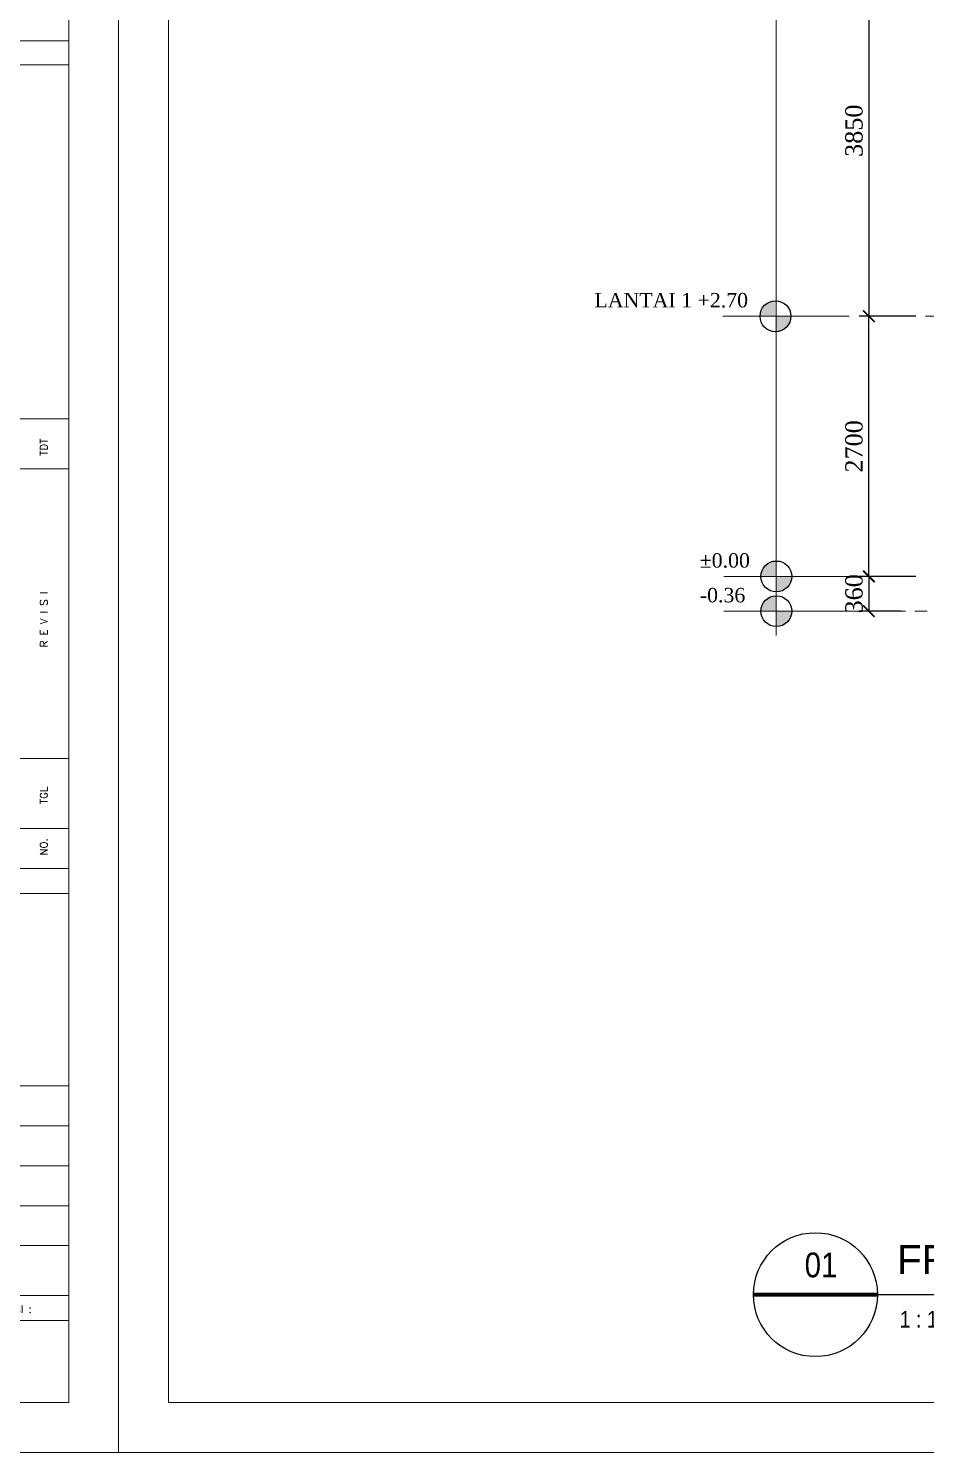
# Model space of a CAD drawing. Header units: millimetres. Extents: x -9564 to 494436, y -140371 to 4257.
# Drawn here: x 96.15 to 105.46, y 101.31 to 116.08 of the extents above; entities that cross this region are included whole.
import ezdxf
from ezdxf.enums import TextEntityAlignment as Align

# ---------------------------------------------------------------- set-up
doc = ezdxf.new("R2010")
doc.units = ezdxf.units.MM
doc.header["$MEASUREMENT"] = 0
doc.linetypes.add('DASHED2', pattern=[0.375, 0.25, -0.125])
doc.linetypes.add('HIDDEN2', pattern=[0.1875, 0.125, -0.0625])
doc.layers.get('DEFPOINTS').update_dxf_attribs({"lineweight": 18})
for name, color, linetype, lineweight in [('AS', 8, 'HIDDEN2', 5), ('DIM', 1, 'Continuous', 5), ('LEGEND', 1, 'DASHED2', 50), ('XR-KOP A3_MOZART$0$A-TXTKOP', 3, 'Continuous', 5), ('XR-KOP A3_MOZART$0$KOP-A1$0$A-GRSKOP', 1, 'Continuous', 5), ('XR-KOP A3_MOZART$0$KOP-A1$0$A-TXTKOP', 3, 'Continuous', 5)]:
    doc.layers.add(name, color=color, linetype=linetype, lineweight=lineweight)
for name, color, linetype in [('ht', 14, 'Continuous'), ('NOT', 1, 'Continuous'), ('TEXT', 4, 'Continuous')]:
    doc.layers.add(name, color=color, linetype=linetype)
doc.styles.add('HAND', font='ROMAND.SHX', dxfattribs={"width": 0.8, "height": 250})
doc.styles.add('NOTEXT1', font='arial.ttf')
doc.styles.add('NOTEXT2', font='arial.ttf')
doc.styles.add('NOTEXT4', font='arial.ttf')
doc.styles.add('style1', font='times.ttf', dxfattribs={"height": 0.15})
doc.styles.add('style2', font='times.ttf', dxfattribs={"height": 0.18})
doc.styles.add('XR-KOP A3_MOZART$0$KOP-A1$0$ROMANS', font='romans.shx', dxfattribs={"height": 200})
doc.styles.add('XR-KOP A3_MOZART$0$ROMAND', font='romand.shx', dxfattribs={"height": 2, "bigfont": 'bigfont.shx'})
doc.dimstyles.new('ISO-25', dxfattribs={"dimtxt": 0.18, "dimasz": 0.12, "dimexe": 0.1, "dimexo": 0.1, "dimgap": 0.0625, "dimtad": 1, "dimtoh": 1, "dimdec": 0, "dimlfac": 1000, "dimtxsty": 'style2', "dimblk": 'ARCHTICK', "dimcen": 0.15, "dimclrd": 1, "dimclre": 1, "dimclrt": 4, "dimadec": 0, "dimazin": 0, "dimtfac": 1, "dimtdec": 0, "dimtmove": 0, "dimatfit": 3, "dimldrblk": 'OBLIQUE', "dimfxl": 1, "dimarcsym": 0})

# ---------------------------------------------------------------- blocks, each defined once
blk = doc.blocks.new('hsdh')
at = {"layer": 'XR-KOP A3_MOZART$0$KOP-A1$0$A-GRSKOP', "linetype": 'Continuous', "lineweight": 5}
for p, q in [((140385, 69286), (145017, 69286)), ((140385, 69063), (145017, 69063)), ((140385, 65781), (145017, 65781)), ((140385, 65781), (145017, 65781)), ((140385, 65317), (145017, 65317)), ((140385, 62631), (145017, 62631)), ((140385, 61982), (145017, 61982)), ((140385, 61611), (145017, 61611)), ((140385, 61611), (145017, 61611)), ((140385, 61380), (145017, 61380)), ((140385, 59597), (145017, 59597)), ((141774, 59226), (145017, 59226)), ((141774, 58856), (145017, 58856)), ((140385, 58485), (145017, 58485)), ((140385, 58115), (145017, 58115)), ((140385, 57651), (145017, 57651)), ((140385, 57420), (145017, 57420))]:
    blk.add_line(p, q, dxfattribs=at)
at = {"layer": 'XR-KOP A3_MOZART$0$KOP-A1$0$A-GRSKOP', "color": 0, "linetype": 'Continuous', "lineweight": 5}
blk.add_lwpolyline([(145480, 82601), (107945, 82601), (107945, 56197), (145480, 56197)], close=True, dxfattribs=at)
at = {"layer": 'XR-KOP A3_MOZART$0$KOP-A1$0$A-GRSKOP', "color": 5, "linetype": 'Continuous', "lineweight": 5}
blk.add_lwpolyline([(145017, 82138), (108409, 82138), (108409, 56660), (145017, 56660)], close=True, dxfattribs=at)
at = {"layer": 'XR-KOP A3_MOZART$0$KOP-A1$0$A-TXTKOP', "lineweight": 5, "style": 'XR-KOP A3_MOZART$0$KOP-A1$0$ROMANS'}
for s, height, p in [('TDT', 69.5, (144822, 65440)), ('R E V I S I', 69.49, (144822, 63662)), ('TGL', 69.5, (144822, 62210)), ('NO.', 69.5, (144822, 61732))]:
    blk.add_text(s, height=height, rotation=90, dxfattribs=at).set_placement(p)
blk.add_text('REVISI :', height=69.5, dxfattribs=at).set_placement((144317, 57491))
blk = doc.blocks.new('NOT-28-ADI')
at = {"const_width": 50}
blk.add_lwpolyline([(-750, 0), (750, 0)], dxfattribs=at)
blk.add_circle((0, 0), 750)
at = {"layer": 'NOT'}
blk.add_line((750, 0), (12100, 0), dxfattribs=at)
at = {"color": 5, "style": 'NOTEXT4'}
for tag, p in [('JDL1', (988, 765)), ('JDL2', (988, 250))]:
    blk.add_attdef(tag, p, '', height=350, dxfattribs=at)
at = {"color": 5, "style": 'NOTEXT4', "width": 0.85}
blk.add_attdef('NO', text='', height=300, dxfattribs=at).set_placement((68, 360), align=Align.MIDDLE_CENTER)
at = {"style": 'NOTEXT1', "width": 0.85}
blk.add_attdef('REF.', text='', height=200, dxfattribs=at).set_placement((0, -190), align=Align.TOP_CENTER)
blk.add_attdef('SCALE', (1020, -398), '', height=200, dxfattribs=at)
blk.add_attdef('ROOM', text='', height=200, dxfattribs=at).set_placement((3715, -388), align=Align.RIGHT)
blk = doc.blocks.new('_ArchTick')
at = {"color": 0, "linetype": 'ByBlock', "const_width": 0.15}
blk.add_lwpolyline([(-0.5, -0.5), (0.5, 0.5)], dxfattribs=at)
blk = doc.blocks.new('*D583')
at = {"color": 1, "lineweight": -2, "transparency": 16777216}
for p, q in [((328.509, 155.325), (327.922, 155.325)), ((328.022, 152.625), (328.022, 155.325)), ((328.509, 152.625), (327.922, 152.625))]:
    blk.add_line(p, q, dxfattribs=at)
at = {"layer": 'DEFPOINTS', "color": 0, "transparency": 16777216}
for p in [(328.022, 155.325), (328.609, 155.325), (328.609, 152.625)]:
    blk.add_point(p, dxfattribs=at)
at = {"color": 1, "lineweight": -2, "transparency": 16777216, "xscale": 0.12, "yscale": 0.12, "zscale": 0.12}
for p, rotation in [((328.022, 155.325), 90), ((328.022, 152.625), 270)]:
    blk.add_blockref('_ArchTick', p, dxfattribs=dict(at, rotation=rotation))
at = {"color": 4, "transparency": 16777216, "insert": (327.868, 153.975), "char_height": 0.18, "attachment_point": 5, "rotation": 90, "style": 'style2'}
blk.add_mtext('2700', dxfattribs=at)
blk = doc.blocks.new('_Oblique')
at = {"color": 0, "linetype": 'ByBlock', "lineweight": -2}
blk.add_line((-0.5, -0.5), (0.5, 0.5), dxfattribs=at)
blk = doc.blocks.new('*D584')
at = {"color": 1, "lineweight": -2, "transparency": 16777216}
for p, q in [((328.509, 159.175), (327.922, 159.175)), ((328.022, 159.175), (328.022, 155.325)), ((328.509, 155.325), (327.922, 155.325))]:
    blk.add_line(p, q, dxfattribs=at)
at = {"layer": 'DEFPOINTS', "color": 0, "transparency": 16777216}
for p in [(328.609, 159.175), (328.022, 155.325), (328.609, 155.325)]:
    blk.add_point(p, dxfattribs=at)
at = {"color": 1, "lineweight": -2, "transparency": 16777216, "xscale": 0.12, "yscale": 0.12, "zscale": 0.12}
for p, rotation in [((328.022, 159.175), 90), ((328.022, 155.325), 270)]:
    blk.add_blockref('_ArchTick', p, dxfattribs=dict(at, rotation=rotation))
at = {"color": 4, "transparency": 16777216, "insert": (327.868, 157.25), "char_height": 0.18, "attachment_point": 5, "rotation": 90, "style": 'style2'}
blk.add_mtext('3850', dxfattribs=at)
blk = doc.blocks.new('A$C459A4C15')
at = {"layer": 'ht'}
h = blk.add_hatch(color=256, dxfattribs=at)
h.paths.add_polyline_path([(0, 0.0801), (0, 0), (-0.0801, 0, -0.414214)])
h.paths.add_polyline_path([(0, 0), (0.0801, 0, -0.414214), (0, -0.0801)])
blk.add_circle((0, 0), 0.0801, dxfattribs=at)
blk = doc.blocks.new('*D587')
at = {"color": 1, "lineweight": -2, "transparency": 16777216}
for p, q in [((328.349, 152.625), (327.922, 152.625)), ((328.022, 152.625), (328.022, 152.265)), ((328.356, 152.265), (327.922, 152.265))]:
    blk.add_line(p, q, dxfattribs=at)
at = {"layer": 'DEFPOINTS', "color": 0, "transparency": 16777216}
for p in [(328.449, 152.625), (328.022, 152.265), (328.456, 152.265)]:
    blk.add_point(p, dxfattribs=at)
at = {"color": 1, "lineweight": -2, "transparency": 16777216, "xscale": 0.12, "yscale": 0.12, "zscale": 0.12}
for p, rotation in [((328.022, 152.625), 90), ((328.022, 152.265), 270)]:
    blk.add_blockref('_ArchTick', p, dxfattribs=dict(at, rotation=rotation))
at = {"color": 4, "transparency": 16777216, "insert": (327.868, 152.445), "char_height": 0.18, "attachment_point": 5, "rotation": 90, "style": 'style2'}
blk.add_mtext('360', dxfattribs=at)
blk = doc.blocks.new('A$C2a879c63')
at = {"layer": 'AS'}
for p, q in [((134.3714, 11.7901), (136.4795, 11.7901)), ((133.5872, 8.7301), (155.6289, 8.7301))]:
    blk.add_line(p, q, dxfattribs=at)
at = {"layer": 'DIM', "color": 1, "linetype": 'ByBlock'}
for p, q in [((132.8235, 23.8624), (132.8235, 8.476)), ((132.27, 11.7901), (133.5782, 11.7901)), ((132.279, 9.0901), (133.5872, 9.0901)), ((132.279, 8.7301), (133.5872, 8.7301))]:
    blk.add_line(p, q, dxfattribs=at)
at = {"xscale": 2, "yscale": 2, "zscale": 2}
for p in [(132.8146, 11.7901), (132.8235, 9.0901), (132.8235, 8.7301)]:
    blk.add_blockref('A$C459A4C15', p, dxfattribs=at)
at = {"layer": 'LEGEND', "xscale": 0.00111896417510141, "yscale": 0.00111896417510141, "zscale": 0.00111896417510141}
for p in [(-36.787, -62.8819), (5.213, -62.8819)]:
    blk.add_blockref('hsdh', p, dxfattribs=at)
at = {"layer": 'NOT'}
ref = blk.add_blockref('NOT-28-ADI', (133.229, 1.6381), dxfattribs=dict(at, xscale=0.0008571428572759032, yscale=0.0008571428572759032, zscale=0.0008571428572759032))
ref.add_attrib('NO', '01', dxfattribs={"layer": '0', "color": 5, "height": 0.25714, "style": 'NOTEXT2', "width": 0.85}).set_placement((133.2874, 1.9464), align=Align.MIDDLE_CENTER)
ref.add_attrib('JDL2', 'FRONT ELEVATION', (134.0757, 1.8524), dxfattribs={"layer": '0', "color": 5, "height": 0.3, "style": 'NOTEXT2'})
ref.add_attrib('SCALE', '1 : 100', (134.1029, 1.297), dxfattribs={"layer": '0', "height": 0.17143, "style": 'NOTEXT1', "width": 0.85})
at = {"color": 4, "style": 'HAND'}
for tag, height, rotation, p in [('DRY.WASHER', 0.054, 0, (11.9366, 24.9122)), ('PATIO', 0.135, 0, (20.9666, 21.5696)), ('GENSET', 0.135, 0, (18.2157, 17.1045)), ('PLANTERBOX', 0.135, 90, (22.169, 13.2959)), ('PLANTERBOX', 0.135, 0, (18.5224, 11.5633)), ('PATIO', 0.135, 0, (400.0395, 10.821)), ('CARPORT', 0.135, 0, (12.157, 9.7744)), ('CARPORT', 0.135, 0, (20.6202, 9.7744))]:
    blk.add_attdef(tag, text='', height=height, rotation=rotation, dxfattribs=at).set_placement(p, align=Align.MIDDLE)
at = {"layer": 'TEXT', "style": 'style1'}
for s, p in [('LANTAI 1 +2.70', (132.5302, 11.8815)), ('%%P0.00', (132.5495, 9.1815)), ('-0.36', (132.5017, 8.8215))]:
    blk.add_text(s, height=0.15, dxfattribs=at).set_placement(p, align=Align.RIGHT)
at = {"layer": 'XR-KOP A3_MOZART$0$A-TXTKOP', "style": 'XR-KOP A3_MOZART$0$ROMAND'}
for tag, p in [('1:200', (37.0468, 3.1879)), ('1:100', (79.0468, 3.1879)), ('1:100', (121.0468, 3.1879)), ('1:100', (163.0468, 3.1879)), ('1:100', (205.0468, 3.1879)), ('1:100', (247.0468, 3.1879)), ('1:100', (289.0468, 3.1879)), ('1:100', (331.0468, 3.1879)), ('1:100', (373.0468, 3.1879)), ('1:100', (415.0468, 3.1879)), ('1:100', (457.0468, 3.1879)), ('1:100', (499.0468, 3.1879))]:
    blk.add_attdef(tag, text='', height=0.1296, dxfattribs=at).set_placement(p, align=Align.MIDDLE)
for p1, picture, middle in [((134.3714, 15.6401), '*D584', (133.6302, 13.7151)), ((134.3714, 9.0901), '*D583', (133.6299, 10.4401))]:
    dim = blk.add_linear_dim(base=(133.7842, 11.7901), p1=p1, p2=(134.3714, 11.7901), angle=90, dimstyle='ISO-25')
    dim.commit()
    dim.dimension.update_dxf_attribs({"geometry": picture, "text_midpoint": middle, "insert": (-194.2379, -143.5351)})
dim = blk.add_linear_dim(base=(133.7842, 8.7301), p1=(134.2106, 9.0901), p2=(134.2181, 8.7301), angle=90, dimstyle='ISO-25')
dim.commit()
dim.dimension.update_dxf_attribs({"geometry": '*D587', "text_midpoint": (133.7842, 8.9101), "dimtype": 128, "insert": (-194.2379, -143.5351)})

msp = doc.modelspace()

# ---------------------------------------------------------------- block references
msp.add_blockref('A$C2a879c63', (-28.9148, 101.3058))

doc.saveas('drawing.dxf')
